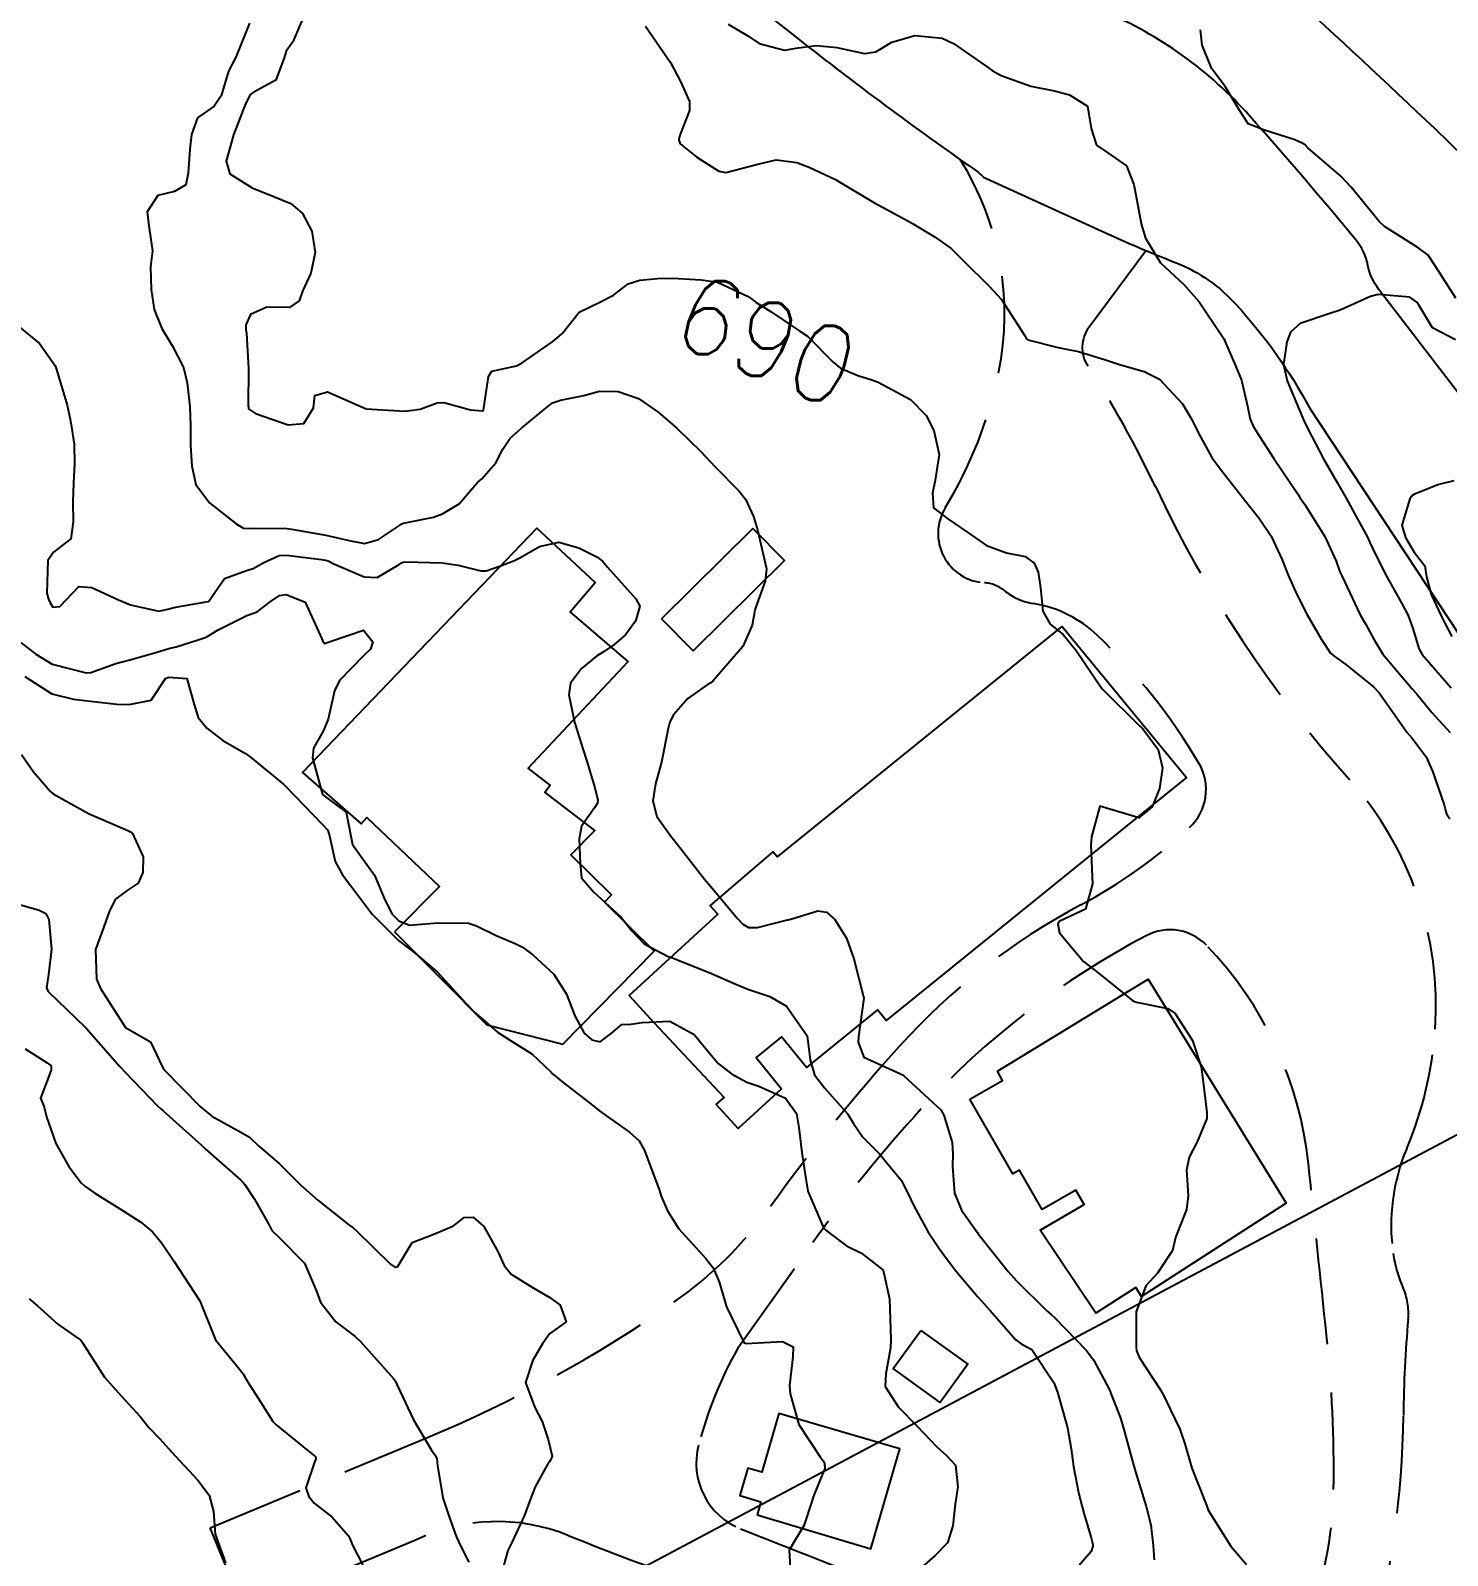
# Model space of a CAD drawing. Header units: metres. Extents: x 298520 to 308411, y 7433745 to 7450750.
# Drawn here: x 300933.3 to 301006.2, y 7443862.9 to 7443941.3 of the extents above; entities that cross this region are included whole.
import ezdxf
from ezdxf.enums import TextEntityAlignment as Align

# ---------------------------------------------------------------- set-up
doc = ezdxf.new("R2010")
doc.units = ezdxf.units.M
doc.header["$LTSCALE"] = 10
doc.linetypes.add('CONTINUO', pattern=[0])
doc.linetypes.add('DASHED', pattern=[0.75, 0.5, -0.25])
for name, color, linetype in [('Area Verde e Lazer', 94, 'Continuous'), ('Cotas', 45, 'Continuous'), ('Curvas de Nivel 1m', 11, 'Continuous'), ('Curvas de Nivel 5m', 15, 'Continuous'), ('Edificações', 30, 'Continuous'), ('TEXTO', 45, 'Continuous'), ('Vias Primárias', 230, 'Continuous'), ('Vias Secundárias', 230, 'DASHED')]:
    doc.layers.add(name, color=color, linetype=linetype)
doc.styles.add('Style-STANDARD', font='STANDARD.shx')

msp = doc.modelspace()

# ---------------------------------------------------------------- linework, layer by layer
at = {"layer": 'Area Verde e Lazer', "elevation": 683.981}
msp.add_lwpolyline([(301244.649, 7444005.746), (301236.077, 7444004.442, 0), (301223.445, 7444002.521, -0.079964), (301213.851, 7444002.604, 0.078577), (301189.512, 7444002.881, -0.017587), (301163.614, 7444000.014, 0.012035), (301150.001, 7443998.659, 0.378668), (301143.289, 7443991.061, -0.057498), (301138.13, 7443946.2, 0.342844), (301149.93, 7443920.553, 0.077568), (301153.355, 7443919.402, 0.010024), (301179.654, 7443915.445, 0.021064), (301218.066, 7443912.089, 0.035305), (301232.21, 7443912.451, 0.299651), (301239.104, 7443918.007, -0.016754)], format="xyb", dxfattribs=at)
at = {"layer": 'Curvas de Nivel 1m', "flags": 128}
for points, elevation in [([(300944.563, 7443941.715), (300943.847, 7443939.954), (300943.48, 7443939.241), (300943.094, 7443937.965), (300942.738, 7443937.439), (300941.881, 7443936.828), (300941.565, 7443935.982), (300941.479, 7443935.219), (300941.4, 7443933.983), (300941.289, 7443933.389), (300940.689, 7443933.049), (300939.842, 7443932.842), (300939.299, 7443932.004), (300939.383, 7443931.286), (300939.567, 7443930.001), (300939.469, 7443929.177), (300939.491, 7443928.001), (300939.65, 7443926.967), (300940.039, 7443925.996), (300940.594, 7443925.094), (300941.155, 7443923.984), (300941.346, 7443923.207), (300941.483, 7443921.981), (300941.519, 7443921.005), (300941.529, 7443919.98), (300941.588, 7443918.914), (300941.801, 7443917.977), (300942.499, 7443917.023), (300943.864, 7443915.949), (300944.253, 7443915.716), (300944.481, 7443915.704), (300944.69, 7443915.728), (300946.481, 7443915.707), (300946.719, 7443915.679), (300948.478, 7443915.361), (300949.676, 7443915.083), (300950.474, 7443914.929), (300951.198, 7443915.141), (300952.27, 7443915.852), (300952.393, 7443915.942), (300952.485, 7443915.978), (300954.032, 7443916.285), (300954.492, 7443916.453), (300955.337, 7443916.975), (300956.047, 7443917.805), (300956.264, 7443918.054), (300956.517, 7443918.258), (300957.239, 7443919.08), (300957.586, 7443919.789), (300957.976, 7443920.349), (300958.544, 7443920.861), (300959.631, 7443921.764), (300960.151, 7443922.164), (300960.561, 7443922.313), (300961.762, 7443922.541), (300962.569, 7443922.774), (300963.523, 7443922.761), (300964.563, 7443922.387), (300965.588, 7443921.69), (300966.545, 7443920.86), (300967.782, 7443919.668), (300968.521, 7443918.881), (300969.741, 7443917.641), (300970.072, 7443917.21), (300970.49, 7443916.324), (300970.69, 7443915.628), (300970.763, 7443915.345), (300971.156, 7443913.623), (300971.081, 7443912.996), (300970.586, 7443911.628), (300970.556, 7443911.505), (300970.424, 7443910.733), (300969.948, 7443909.637), (300968.395, 7443907.855), (300968.285, 7443907.77), (300968.104, 7443907.663), (300967.104, 7443906.951), (300966.37, 7443906.12), (300966.218, 7443905.829), (300966.163, 7443905.683), (300966.091, 7443905.415), (300965.748, 7443903.689), (300965.448, 7443902.571), (300965.314, 7443901.695), (300965.507, 7443900.894), (300966.294, 7443899.802), (300966.394, 7443899.679), (300966.76, 7443899.203), (300967.975, 7443897.663), (300968.268, 7443897.301), (300969.657, 7443895.639), (300969.946, 7443895.34), (300970.238, 7443895.178), (300970.687, 7443895.177), (300972.242, 7443895.563), (300972.277, 7443895.575), (300972.405, 7443895.608), (300973.807, 7443896.037), (300974.249, 7443895.968), (300974.679, 7443895.583), (300975.28, 7443894.621), (300975.657, 7443893.568), (300976.154, 7443891.6), (300976.166, 7443891.56), (300976.164, 7443891.532), (300975.891, 7443889.564), (300975.879, 7443889.273), (300976.162, 7443888.5), (300978.057, 7443887.638), (300978.153, 7443887.588), (300978.222, 7443887.539), (300980.127, 7443885.795), (300980.287, 7443885.518), (300980.704, 7443884.106), (300980.743, 7443883.51), (300980.723, 7443882.881), (300980.836, 7443881.509), (300981.195, 7443880.634), (300982, 7443879.491), (300982.023, 7443879.461), (300982.052, 7443879.419), (300983.589, 7443877.474), (300984.026, 7443877), (300985.581, 7443875.446), (300985.812, 7443875.254), (300985.999, 7443875.094), (300987.61, 7443873.424), (300987.976, 7443872.932), (300988.782, 7443871.412), (300989.36, 7443869.985), (300989.533, 7443869.404), (300989.919, 7443867.959), (300990.047, 7443867.531), (300990.078, 7443867.398), (300990.146, 7443867.16), (300990.69, 7443865.388), (300990.931, 7443864.442), (300991.06, 7443863.382), (300991.107, 7443862.633)], 691), ([(300964.931, 7443941.559), (300966.216, 7443939.686), (300966.758, 7443938.678), (300967.189, 7443937.676), (300967.195, 7443937.219), (300966.726, 7443936.022), (300966.644, 7443935.76), (300966.645, 7443935.681), (300966.721, 7443935.507), (300967.577, 7443934.809), (300968.707, 7443934.1), (300969.073, 7443934.021), (300970.711, 7443934.46), (300971.663, 7443934.671), (300972.712, 7443934.546), (300973.39, 7443934.28), (300974.704, 7443933.656), (300974.843, 7443933.579), (300976.687, 7443932.48), (300978.424, 7443931.542), (300978.672, 7443931.4), (300979.833, 7443930.691), (300980.659, 7443930.112), (300981.256, 7443929.504), (300982.633, 7443928.166), (300983.241, 7443927.484), (300984.431, 7443925.646), (300984.543, 7443925.471), (300984.602, 7443925.419), (300986.169, 7443925.017), (300986.598, 7443924.932), (300987.209, 7443924.821), (300988.593, 7443924.386), (300989.319, 7443924.138), (300990.587, 7443923.781), (300991.378, 7443923.382), (300992.564, 7443922.113), (300993.005, 7443921.365), (300993.484, 7443920.42), (300994.075, 7443919.355), (300994.524, 7443918.75), (300995.638, 7443917.333), (300996.017, 7443916.846), (300996.492, 7443916.252), (300997.124, 7443915.314), (300997.685, 7443914.094), (300998.002, 7443913.305), (300998.448, 7443912.302), (300998.96, 7443911.295), (300999.712, 7443909.995), (301000.181, 7443909.282), (301000.41, 7443909.099), (301000.964, 7443908.713), (301002.388, 7443907.562), (301002.687, 7443907.247), (301003.476, 7443906.135), (301004.104, 7443905.233), (301004.36, 7443904.925), (301005.092, 7443903.961), (301005.43, 7443903.214), (301006.032, 7443901.49), (301006.093, 7443901.203), (301006.137, 7443901.029), (301006.309, 7443900.772)], 689), ([(300969.179, 7443941.654), (300970.197, 7443941.049), (300970.783, 7443940.664), (300972.075, 7443940.322), (300972.781, 7443940.434), (300973.737, 7443940.55), (300974.782, 7443940.453), (300976.195, 7443940.15), (300976.78, 7443940.226), (300977.609, 7443940.728), (300978.788, 7443941.072), (300980.199, 7443940.931), (300980.784, 7443940.668), (300982.459, 7443939.493), (300982.77, 7443939.273), (300983.24, 7443939.011), (300984.758, 7443938.466), (300985.981, 7443938.225), (300986.752, 7443938.015), (300987.682, 7443937.431), (300987.867, 7443936.293), (300988.138, 7443935.426), (300988.719, 7443935.035), (300989.681, 7443934.374), (300990.05, 7443933.4), (300990.155, 7443932.866), (300990.443, 7443931.393), (300990.488, 7443931.21), (300990.666, 7443930.649), (300991.428, 7443929.382), (300992.636, 7443928.254), (300993.411, 7443927.362), (300994.605, 7443925.598), (300994.702, 7443925.446), (300994.741, 7443925.348), (300995.299, 7443924.048), (300995.592, 7443923.335), (300995.898, 7443921.995), (300996.044, 7443921.328), (300996.203, 7443920.978), (300996.544, 7443920.423), (300997.257, 7443919.313), (300998.505, 7443917.453), (300998.607, 7443917.299), (300998.849, 7443916.947), (300999.893, 7443915.286), (301000.47, 7443914.017), (301000.662, 7443913.475), (301000.752, 7443913.276), (301001.041, 7443912.685), (301001.706, 7443911.261), (301001.971, 7443910.799), (301002.42, 7443909.971), (301002.868, 7443909.245), (301004.386, 7443907.455), (301004.576, 7443907.227), (301005.399, 7443906.24), (301006.342, 7443905.2)], 688), ([(301006.628, 7443927.562), (301005.557, 7443929.216), (301005.209, 7443929.772), (301004.662, 7443930.158), (301002.952, 7443931.247), (301002.676, 7443931.509), (301001.239, 7443933.265), (301000.701, 7443933.836), (300999.017, 7443935.296), (300998.869, 7443935.443), (300998.725, 7443935.541), (300998.335, 7443935.696), (300996.732, 7443936.226), (300995.932, 7443936.529), (300995.424, 7443937.34), (300994.759, 7443938.45), (300994.068, 7443939.357), (300993.577, 7443940.57), (300993.492, 7443941.363)], 688), ([(301006.605, 7443925.41), (301005.42, 7443926.027), (301004.699, 7443927.229), (301004.625, 7443927.352), (301004.257, 7443927.606), (301002.63, 7443927.739), (301002.243, 7443927.639), (301001.39, 7443927.262), (301000.865, 7443927.023), (301000.619, 7443926.923), (301000.085, 7443926.745), (300998.612, 7443926.254), (300998.113, 7443925.8), (300997.932, 7443925.307), (300997.755, 7443924.145), (300997.954, 7443923.306), (300998.561, 7443921.825), (300998.792, 7443921.298), (300999.009, 7443920.834), (300999.81, 7443919.287), (301000.515, 7443918.08), (301000.978, 7443917.273), (301001.522, 7443916.293), (301002.073, 7443915.256), (301002.207, 7443914.981), (301002.474, 7443914.403), (301003.055, 7443913.244), (301003.867, 7443911.81), (301004.171, 7443911.233), (301004.426, 7443910.506), (301004.725, 7443909.534), (301004.899, 7443909.223), (301006.387, 7443907.505)], 687), ([(300932.7, 7443926.089), (300933.754, 7443925.233), (300934.583, 7443924.06), (300935.169, 7443922.054), (300935.353, 7443921.243), (300935.528, 7443920.05), (300935.547, 7443919.025), (300935.504, 7443918.05), (300935.463, 7443917.085), (300935.485, 7443916.05), (300935.359, 7443915.166), (300934.467, 7443914.481), (300934.173, 7443914.064), (300934.126, 7443912.376), (300934.213, 7443912.063), (300934.278, 7443911.908), (300934.429, 7443911.658), (300934.799, 7443911.687), (300935.132, 7443912.053), (300935.768, 7443912.722), (300936.442, 7443912.666), (300937.819, 7443912.026), (300938.43, 7443911.771), (300939.886, 7443911.457), (300940.429, 7443911.576), (300940.751, 7443911.665), (300942.433, 7443911.948), (300942.465, 7443911.97), (300943.27, 7443913.138), (300944.457, 7443913.562), (300944.743, 7443913.653), (300945.253, 7443913.932), (300946.083, 7443914.308), (300946.467, 7443914.338), (300948.253, 7443914.114), (300948.465, 7443914.08), (300948.605, 7443914.039), (300948.899, 7443913.893), (300950.453, 7443913.216), (300951.126, 7443913.19), (300952.264, 7443913.852), (300952.379, 7443913.935), (300952.464, 7443913.97), (300952.614, 7443913.997), (300954.464, 7443913.935), (300955.294, 7443913.812), (300956.459, 7443913.527), (300956.729, 7443913.527), (300957.475, 7443913.79), (300958.186, 7443914.062), (300958.467, 7443914.204), (300959.484, 7443914.775), (300960.475, 7443915.007), (300961.497, 7443914.716), (300962.468, 7443914.232), (300962.744, 7443914.004), (300962.977, 7443913.722), (300964.439, 7443912.092), (300964.643, 7443911.707), (300964.425, 7443910.94), (300963.896, 7443910.238), (300963.304, 7443909.721), (300962.772, 7443909.363), (300962.407, 7443909.129), (300961.643, 7443908.495), (300961.068, 7443907.743), (300960.982, 7443907.146), (300961.281, 7443905.741), (300961.713, 7443904.373), (300961.915, 7443903.734), (300962.322, 7443902.363), (300962.472, 7443901.728), (300962.467, 7443901.573), (300962.309, 7443901.332), (300961.641, 7443900.395), (300961.519, 7443899.738), (300961.572, 7443898.445), (300961.635, 7443897.736), (300962.262, 7443897.007), (300963.668, 7443895.716), (300964.236, 7443895.002), (300964.862, 7443894.334), (300966.092, 7443893.682), (300966.222, 7443893.643), (300966.275, 7443893.626), (300968.211, 7443892.866), (300969.582, 7443892.26), (300970.199, 7443892.002), (300971.33, 7443891.619), (300972.188, 7443891.132), (300973.242, 7443889.599), (300973.398, 7443888.361), (300973.632, 7443887.595), (300974.143, 7443886.929), (300975.343, 7443885.572), (300975.641, 7443885.09), (300976.111, 7443884.391), (300976.952, 7443883.552), (300978.082, 7443882.165), (300978.418, 7443881.537), (300978.743, 7443880.857), (300979.466, 7443879.526), (300980.044, 7443878.658), (300980.525, 7443878), (300980.9, 7443877.507), (300982.013, 7443876.185), (300982.646, 7443875.484), (300983.988, 7443873.949), (300984.267, 7443873.747), (300984.807, 7443873.458), (300985.957, 7443871.726), (300986.067, 7443871.439), (300986.131, 7443871.259), (300986.638, 7443869.433), (300986.828, 7443868.342), (300986.953, 7443867.434), (300987.215, 7443866.108), (300987.38, 7443865.428), (300987.484, 7443865.031), (300987.866, 7443863.763), (300987.946, 7443863.419), (300987.943, 7443863.338), (300987.859, 7443863.064), (300986.452, 7443861.441)], 692), ([(301006.517, 7443918.155), (301005.748, 7443917.977), (301004.507, 7443917.478), (301004.355, 7443917.381), (301004.259, 7443917.232), (301003.846, 7443915.88), (301004.039, 7443915.234), (301004.475, 7443914.485), (301005.023, 7443913.777), (301005.123, 7443913.22), (301005.349, 7443912.317), (301005.869, 7443911.208), (301006.055, 7443910.831), (301006.422, 7443910.145)], 686), ([(300932.449, 7443910.089), (300933.566, 7443909.234), (300934.399, 7443908.717), (300936.16, 7443908.277), (300936.396, 7443908.303), (300937.677, 7443908.751), (300938.402, 7443908.939), (300939.733, 7443909.326), (300940.408, 7443909.525), (300940.781, 7443909.614), (300941.916, 7443909.975), (300942.283, 7443910.103), (300942.415, 7443910.162), (300942.941, 7443910.485), (300944.426, 7443911.22), (300944.949, 7443911.414), (300945.617, 7443911.928), (300946.102, 7443912.26), (300946.439, 7443912.315), (300947.413, 7443911.91), (300948.282, 7443910.033), (300948.323, 7443909.901), (300948.412, 7443909.782), (300948.703, 7443909.896), (300950.419, 7443910.479), (300950.895, 7443909.865), (300950.786, 7443909.489), (300950.406, 7443909.131), (300949.189, 7443907.888), (300948.93, 7443907.347), (300948.611, 7443905.896), (300948.357, 7443905.311), (300947.846, 7443904.407), (300947.798, 7443903.905), (300948.315, 7443902.025), (300948.473, 7443901.898), (300949.529, 7443901.105), (300949.775, 7443899.878), (300949.861, 7443899.448), (300950.283, 7443898.844), (300950.988, 7443897.863), (300951.513, 7443896.599), (300951.901, 7443895.853), (300952.24, 7443895.511), (300952.781, 7443895.301), (300954.239, 7443895.414), (300955.825, 7443895.393), (300956.238, 7443895.265), (300957.254, 7443894.768), (300958.229, 7443894.356), (300958.609, 7443894.157), (300959.143, 7443893.766), (300960.208, 7443892.765), (300960.87, 7443891.743), (300961.297, 7443890.624), (300961.771, 7443889.734), (300962.17, 7443889.4), (300962.6, 7443889.294), (300963.168, 7443889.72), (300963.708, 7443890.184), (300964.178, 7443890.208), (300964.754, 7443890.277), (300966.18, 7443890.354), (300967.433, 7443889.667), (300968.164, 7443888.798), (300968.674, 7443888.169), (300969.355, 7443887.642), (300970.147, 7443887.215), (300970.762, 7443887.005), (300972.135, 7443886.395), (300972.708, 7443885.604), (300972.828, 7443884.891), (300972.974, 7443883.601), (300973.127, 7443882.559), (300973.282, 7443881.598), (300974.055, 7443879.799), (300974.141, 7443879.676), (300974.221, 7443879.587), (300975.266, 7443878.792), (300976.041, 7443878.413), (300977.154, 7443877.549), (300977.487, 7443876.069), (300977.509, 7443875.545), (300977.56, 7443873.971), (300977.536, 7443873.544), (300977.299, 7443872.21), (300977.271, 7443871.547), (300977.942, 7443870.497), (300978.896, 7443869.53), (300979.922, 7443868.45), (300980.416, 7443868.011), (300980.888, 7443867.505), (300981.003, 7443866.397), (300980.873, 7443865.505), (300980.749, 7443864.384), (300980.465, 7443863.511), (300979.857, 7443862.879), (300979.13, 7443862.247)], 693), ([(300932.998, 7443908.081), (300934.38, 7443907.199), (300935.503, 7443906.922), (300936.375, 7443906.823), (300937.725, 7443906.674), (300938.372, 7443906.649), (300939.499, 7443906.88), (300940.239, 7443907.992), (300940.394, 7443908.049), (300941.336, 7443907.981), (300941.708, 7443906.641), (300941.92, 7443905.974), (300942.358, 7443905.429), (300943.191, 7443904.797), (300944.345, 7443904.123), (300944.606, 7443903.937), (300946.322, 7443902.535), (300946.919, 7443901.914), (300948.299, 7443900.49), (300948.583, 7443900.183), (300948.671, 7443899.894), (300948.96, 7443898.57), (300949.347, 7443897.884), (300950.255, 7443896.69), (300950.87, 7443895.864), (300952.229, 7443894.501), (300953.103, 7443893.841), (300954.209, 7443892.901), (300955.208, 7443891.815), (300955.669, 7443891.289), (300956.183, 7443890.769), (300957.316, 7443889.789), (300958.167, 7443889.236), (300959.077, 7443888.681), (300960.057, 7443887.751), (300960.151, 7443887.645), (300960.696, 7443887.193), (300962.128, 7443886.08), (300962.575, 7443885.725), (300964.112, 7443884.635), (300964.609, 7443884.203), (300964.875, 7443883.698), (300965.365, 7443882.409), (300965.627, 7443881.687), (300965.741, 7443881.357), (300966.062, 7443880.593), (300966.651, 7443879.674), (300968.038, 7443878.141), (300968.416, 7443877.656), (300968.726, 7443876.949), (300969.102, 7443875.649), (300969.985, 7443873.817), (300970.107, 7443873.761), (300971.985, 7443873.866), (300972.529, 7443873.605), (300972.507, 7443873.075), (300972.347, 7443871.606), (300972.376, 7443871.186), (300972.819, 7443869.601), (300973.916, 7443867.931), (300974.065, 7443867.738), (300974.143, 7443867.587), (300974.164, 7443867.332), (300973.9, 7443866.721), (300973.571, 7443865.91), (300973.47, 7443865.594), (300973.081, 7443864.388), (300972.599, 7443863.603), (300972.323, 7443863.14), (300972.403, 7443861.604)], 694), ([(300932.249, 7443896.496), (300933.731, 7443896.068), (300934.081, 7443895.902), (300934.238, 7443895.581), (300934.371, 7443894.059), (300934.21, 7443892.763), (300934.115, 7443892.061), (300934.2, 7443891.885), (300936.101, 7443890.041), (300936.172, 7443889.969), (300937.889, 7443888.023), (300938.149, 7443887.739), (300939.824, 7443885.994), (300939.983, 7443885.853), (300940.12, 7443885.744), (300942.081, 7443883.97), (300942.103, 7443883.949), (300942.283, 7443883.786), (300944.085, 7443882.188), (300944.211, 7443882.075), (300944.319, 7443881.946), (300944.809, 7443881.201), (300945.527, 7443879.928), (300945.712, 7443879.588), (300946.046, 7443879.249), (300947.379, 7443877.907), (300948.011, 7443876.458), (300948.204, 7443875.897), (300948.996, 7443874.888), (300949.985, 7443874.126), (300950.269, 7443873.867), (300951.964, 7443871.964), (300952.052, 7443871.849), (300952.143, 7443871.665), (300953.001, 7443869.839), (300953.917, 7443868.285), (300954.107, 7443868.02), (300954.194, 7443867.826), (300954.238, 7443867.495), (300954.502, 7443865.821), (300954.849, 7443864.791), (300955.199, 7443863.81), (300955.412, 7443863.36), (300955.85, 7443862.508)], 696), ([(300933.011, 7443888.927), (300934.154, 7443888.202), (300934.345, 7443888.058), (300934.358, 7443887.85), (300934.141, 7443887.283), (300933.802, 7443886.391), (300933.936, 7443886.063), (300933.99, 7443885.93), (300934.117, 7443885.428), (300934.584, 7443884.055), (300935.266, 7443882.873), (300935.887, 7443882.042), (300936.08, 7443881.859), (300936.605, 7443881.504), (300938.061, 7443880.592), (300938.96, 7443880.006), (300939.559, 7443879.508), (300940.042, 7443878.927), (300940.685, 7443877.983), (300942.003, 7443875.97), (300942.812, 7443873.962), (300943.969, 7443872.541), (300944.222, 7443872.203), (300944.365, 7443871.944), (300945.114, 7443870.764), (300945.646, 7443869.924), (300945.762, 7443869.753), (300945.929, 7443869.576), (300947.573, 7443868.246), (300947.914, 7443867.966), (300947.948, 7443867.934), (300947.968, 7443867.899), (300947.976, 7443867.835), (300947.909, 7443867.661), (300947.457, 7443866.336), (300947.606, 7443865.903), (300947.879, 7443865.556), (300948.815, 7443864.829), (300949.642, 7443863.873), (300949.72, 7443863.73), (300949.858, 7443863.383), (300950.637, 7443861.862)], 697), ([(300933.222, 7443876.072), (300933.645, 7443875.711), (300933.996, 7443875.392), (300934.699, 7443874.768), (300935.732, 7443874.044), (300935.876, 7443873.935), (300935.98, 7443873.788), (300937.093, 7443872.029), (300937.949, 7443871.068), (300938.928, 7443870.005), (300939.383, 7443869.453), (300939.922, 7443868.872), (300940.739, 7443867.982), (300941.894, 7443866.737), (300942.473, 7443865.964), (300942.709, 7443865.127), (300942.79, 7443863.961), (300943.314, 7443862.49)], 698)]:
    msp.add_lwpolyline(points, dxfattribs=dict(at, elevation=elevation))
at = {"layer": 'Curvas de Nivel 5m', "flags": 128}
for points, elevation in [([(300947.282, 7443941.913), (300946.781, 7443940.75), (300946.44, 7443940.259), (300946.346, 7443939.924), (300945.906, 7443938.778), (300944.746, 7443938.148), (300944.624, 7443938.062), (300944.552, 7443937.943), (300944.354, 7443937.561), (300943.736, 7443935.955), (300943.352, 7443934.603), (300943.544, 7443933.957), (300944.692, 7443933.228), (300945.837, 7443932.777), (300946.68, 7443932.42), (300947.277, 7443931.911), (300947.768, 7443931.007), (300947.932, 7443929.901), (300947.707, 7443928.839), (300947.286, 7443927.913), (300947.111, 7443927.422), (300946.614, 7443927.069), (300945.454, 7443927.098), (300944.615, 7443926.713), (300944.37, 7443926.18), (300944.374, 7443925.943), (300944.406, 7443925.748), (300944.497, 7443923.941), (300944.495, 7443921.999), (300944.498, 7443921.941), (300944.511, 7443921.899), (300944.552, 7443921.824), (300944.872, 7443921.614), (300946.544, 7443921.036), (300947.353, 7443921.104), (300947.855, 7443921.907), (300947.921, 7443922.548), (300948.565, 7443922.732), (300950.553, 7443921.87), (300952.552, 7443921.739), (300953.337, 7443921.838), (300954.205, 7443922.178), (300954.558, 7443922.188), (300955.934, 7443921.806), (300956.552, 7443921.755), (300956.582, 7443921.771), (300956.598, 7443921.8), (300956.851, 7443923.525), (300957.017, 7443923.796), (300958.287, 7443924.082), (300958.587, 7443924.223), (300960.163, 7443925.321), (300960.602, 7443925.707), (300960.629, 7443925.723), (300960.656, 7443925.749), (300961.515, 7443926.84), (300962.619, 7443927.366), (300963.277, 7443927.72), (300964.041, 7443928.3), (300964.635, 7443928.475), (300965.739, 7443928.587), (300966.636, 7443928.574), (300967.799, 7443928.505), (300968.634, 7443928.379), (300970.219, 7443927.636), (300970.455, 7443927.467), (300970.62, 7443927.34), (300971.39, 7443926.847), (300972.607, 7443926.028), (300972.864, 7443925.864), (300973.261, 7443925.603), (300974.59, 7443924.257), (300974.961, 7443923.958), (300975.856, 7443923.571), (300976.58, 7443923.354), (300976.907, 7443923.228), (300978.565, 7443922.34), (300979.366, 7443921.528), (300979.765, 7443920.742), (300980.048, 7443919.517), (300979.844, 7443918.189), (300979.694, 7443917.522), (300979.752, 7443916.777), (300980.49, 7443916.204), (300981.509, 7443915.5), (300982.476, 7443914.834), (300983.501, 7443914.451), (300984.471, 7443914.268), (300984.922, 7443913.918), (300985.136, 7443913.46), (300985.252, 7443912.657), (300985.371, 7443911.456), (300985.755, 7443910.778), (300986.421, 7443910.247), (300987.082, 7443909.433), (300988.384, 7443907.515), (300988.461, 7443907.419), (300990.364, 7443905.541), (300990.44, 7443905.475), (300990.521, 7443905.398), (300991.306, 7443904.339), (300991.541, 7443903.382), (300991.386, 7443902.326), (300991.005, 7443901.39), (300990.307, 7443900.811), (300988.313, 7443901.42), (300987.874, 7443899.847), (300987.843, 7443899.424), (300987.915, 7443897.785), (300987.937, 7443897.423), (300987.569, 7443896.111), (300986.244, 7443895.501), (300986.209, 7443895.475), (300986.188, 7443895.441), (300986.14, 7443895.339), (300986.237, 7443894.893), (300987.472, 7443893.428), (300988.214, 7443892.834), (300990.008, 7443891.402), (300990.192, 7443891.329), (300991.815, 7443891.001), (300992.187, 7443890.75), (300993.073, 7443889.361), (300993.518, 7443887.998), (300993.601, 7443887.356), (300993.817, 7443885.663), (300993.806, 7443885.353), (300993.318, 7443884.151), (300992.901, 7443883.362), (300992.766, 7443882.69), (300992.852, 7443881.362), (300992.759, 7443880.67), (300992.252, 7443879.368), (300992.206, 7443879.214), (300992.045, 7443878.558), (300991.276, 7443877.381), (300990.678, 7443876.736), (300990.171, 7443875.397), (300990.181, 7443873.593), (300990.191, 7443873.397), (300990.342, 7443873.03), (300991.425, 7443871.378), (300991.616, 7443871.042), (300991.943, 7443870.359), (300992.428, 7443869.365), (300992.69, 7443868.598), (300993.043, 7443867.359), (300993.792, 7443865.443), (300993.825, 7443865.351), (300993.881, 7443865.2), (300995.042, 7443863.338), (300995.849, 7443862.388)], 690), ([(300932.83, 7443904.083), (300933.445, 7443903.184), (300934.315, 7443902.172), (300934.457, 7443902.059), (300936.303, 7443901.025), (300938.029, 7443900.29), (300938.294, 7443900.172), (300938.397, 7443900.122), (300938.539, 7443900.016), (300939.079, 7443898.806), (300939.067, 7443898.008), (300938.825, 7443897.451), (300938.259, 7443897.078), (300937.654, 7443896.624), (300937.348, 7443896.029), (300937.056, 7443895.21), (300936.638, 7443894.036), (300936.685, 7443892.512), (300936.889, 7443892.033), (300938.173, 7443890.02), (300939.458, 7443889.293), (300940.077, 7443887.991), (300940.151, 7443887.865), (300942.022, 7443885.971), (300942.122, 7443885.878), (300942.625, 7443885.458), (300944.11, 7443884.649), (300944.557, 7443884.393), (300945.012, 7443883.936), (300945.608, 7443883.437), (300946.094, 7443883.007), (300947.197, 7443881.909), (300948.072, 7443881.141), (300949.675, 7443879.876), (300949.898, 7443879.719), (300950.05, 7443879.588), (300951.809, 7443877.852), (300952.031, 7443877.699), (300952.166, 7443877.713), (300952.252, 7443877.848), (300952.922, 7443878.963), (300954.049, 7443879.391), (300955.059, 7443879.815), (300955.61, 7443880.256), (300956.06, 7443880.275), (300956.618, 7443879.794), (300957.33, 7443878.497), (300957.66, 7443877.784), (300958.026, 7443877.328), (300959.151, 7443876.628), (300960.009, 7443876.128), (300960.533, 7443875.745), (300960.857, 7443874.879), (300959.988, 7443874.26), (300959.628, 7443873.755), (300959.131, 7443872.919), (300958.749, 7443871.768), (300959.243, 7443870.468), (300959.607, 7443869.763), (300959.924, 7443868.835), (300960.125, 7443867.967), (300960.043, 7443867.758), (300959.99, 7443867.68), (300959.91, 7443867.569), (300959.26, 7443866.398), (300959.02, 7443865.769), (300958.708, 7443864.938), (300958.176, 7443863.777), (300958.071, 7443863.568), (300957.856, 7443863.115), (300957.559, 7443862.07)], 695)]:
    msp.add_lwpolyline(points, dxfattribs=dict(at, elevation=elevation))
at = {"layer": 'Edificações'}
for points in [[(300952.014, 7443894.949), (300956.774, 7443890.167), (300960.681, 7443889.168), (300965.384, 7443893.955), (300962.819, 7443896.474), (300963.19, 7443896.852), (300961.096, 7443898.909), (300962.322, 7443900.157), (300959.759, 7443902.143), (300960.029, 7443902.491), (300958.891, 7443903.372), (300964.046, 7443908.86), (300961.06, 7443911.425), (300962.344, 7443912.92), (300959.34, 7443915.717), (300947.286, 7443903.157), (300950.305, 7443900.509), (300950.595, 7443900.84), (300954.332, 7443897.283)], [(300965.758, 7443911.049), (300970.446, 7443915.701), (300972.077, 7443914.057), (300967.389, 7443909.405)], [(300964.095, 7443891.673), (300968.651, 7443895.859), (300968.254, 7443896.291), (300971.495, 7443899.071), (300971.723, 7443898.805), (300986.372, 7443910.656), (300992.763, 7443902.9), (300977.312, 7443890.391), (300976.87, 7443890.936), (300973.212, 7443887.974), (300971.936, 7443889.55), (300970.626, 7443888.489), (300971.931, 7443886.877), (300969.693, 7443884.832), (300968.569, 7443886.062), (300968.974, 7443886.432), (300965.383, 7443890.271)], [(300981.614, 7443886.343), (300983.305, 7443887.301), (300983.036, 7443887.777), (300990.787, 7443892.518), (300997.9, 7443880.981), (300990.452, 7443876.183), (300990.153, 7443876.647), (300988.108, 7443875.33), (300985.243, 7443879.608), (300987.502, 7443880.917), (300987.071, 7443881.66), (300985.348, 7443880.661), (300984.177, 7443882.69), (300983.833, 7443882.491)], [(300979.1, 7443874.443), (300981.515, 7443872.7), (300980.097, 7443870.734), (300977.682, 7443872.476)], [(300970.675, 7443864.955), (300976.521, 7443863.202), (300978.017, 7443868.351), (300971.794, 7443870.159), (300970.918, 7443867.144), (300970.195, 7443867.354), (300969.785, 7443865.941), (300970.87, 7443865.625)]]:
    msp.add_lwpolyline(points, close=True, dxfattribs=at)
at = {"layer": 'TEXTO', "linetype": 'CONTINUO'}
msp.add_polyline3d([(300853.848, 7443803.256, 0), (301060.198, 7443912.976, 0)], dxfattribs=at)
at = {"layer": 'Vias Primárias'}
for points in [[(301103.484, 7443772.277, 0.007973), (301097.173, 7443791.161, 0.010231), (301087.328, 7443817.399, 0.014158), (301069.057, 7443859.7, 0.027763), (301057.831, 7443880.668, -0.005118), (301052.495, 7443889.634, 0.040532), (301040.727, 7443906.558), (301031.323, 7443917.985), (301018.189, 7443932.605, 0.023261), (301010.089, 7443941.062, 0.022137), (300978.541, 7443968.523, 0.005984)], [(300974.432, 7443963.358, -0.022137), (301005.54, 7443936.281, -0.023361), (301013.246, 7443928.231), (301026.317, 7443913.68), (301035.631, 7443902.364, -0.040532), (301046.79, 7443886.317, 0.005118), (301052.195, 7443877.234, -0.027763), (301063.075, 7443856.912, -0.014158), (301081.197, 7443814.955, -0.010231), (301090.947, 7443788.969, -0.007973), (301097.192, 7443770.285, -0.026523), (301102.968, 7443747.996, -0.035496), (301107.161, 7443726.766, -0.01994), (301108.522, 7443710.633, -0.031586), (301108.213, 7443694.223, -0.011983), (301107.053, 7443683.322, -0.008759), (301105.475, 7443672.693, -0.013804), (301102.654, 7443658.229, -0.031521), (301099.761, 7443648.289), (301096.356, 7443638.848), (301091.926, 7443628.596)], [(300952.571, 7443956.755, -0.001208), (300972.769, 7443940.914, 0.014766), (300981.86, 7443934.174, -0.041701), (300982.324, 7443933.79), (300987.962, 7443931.203, 0.013305), (300992.239, 7443929.377, -0.117996), (300995.351, 7443927.193, -0.062611), (300999.103, 7443921.906), (301007.353, 7443909.414), (301017.904, 7443894.293, -0.009256), (301023.989, 7443885.219, -0.040253), (301029.347, 7443875.217, 0.01198), (301035.358, 7443862.19), (301038.58, 7443855.569, 0.009668), (301043.621, 7443846.151), (301048.915, 7443835.508), (301054.884, 7443822.746, -0.039781), (301058.923, 7443811.948, 0.005846), (301062.535, 7443799.847, 0.001026), (301067.833, 7443782.951), (301070.414, 7443774.663), (301072.958, 7443766.923), (301076.018, 7443757.625), (301078.604, 7443749.95)], [(301081.887, 7443942.811, -0.091936), (301079.536, 7443936.934, -0.068812), (301072.449, 7443928.543, 0.09943), (301068.683, 7443923.49, -0.107561), (301066.17, 7443920.229, -0.012124), (301058.723, 7443914.26, -0.016554), (301051.181, 7443908.896, -0.000572), (301033.731, 7443897.362, -0.038094), (301030.265, 7443895.437, -0.340708), (301024.887, 7443896.675), (301023.625, 7443898.21), (301009.238, 7443919.44), (301002.653, 7443928.026, -0.115319), (301002.102, 7443929.244, 0.125086), (301001.469, 7443930.574, 0.008093), (300996.011, 7443936.938, 0.112747), (300988.503, 7443942.31, 0.004971)]]:
    msp.add_lwpolyline(points, format="xyb", dxfattribs=at)
at = {"layer": 'Vias Secundárias'}
for points in [[(300968.159, 7443861.215, -0.0144), (300960.945, 7443863.895, 0.212296), (300953.061, 7443863.628), (300944.308, 7443859.994), (300942.527, 7443864.283), (300953.636, 7443868.895, 0.054133), (300966.397, 7443875.894, 0.085553), (300971.367, 7443880.815, -0.028794), (300977.991, 7443889.055, -0.086929), (300987.325, 7443896.338, 0.064472), (300992.92, 7443900.315, 0.352821), (300993.405, 7443903.622, 0.068807), (300988.195, 7443910.198, 0.151575), (300984.896, 7443911.842, -0.130205), (300983.382, 7443912.519, 0.155857), (300982.373, 7443912.911, -0.564802), (300980.355, 7443916.773, 0.085869), (300983.094, 7443923.721, 0.193327), (300981.123, 7443934.69, 24.541063)], [(300990.686, 7443930.009), (300987.753, 7443926.073, 0.314801), (300987.692, 7443924.057, -0.034376), (300991.166, 7443917.858, 0.07171), (301001.168, 7443902.767, -0.201828), (301005.563, 7443889.943, -0.083048), (301004.102, 7443883.81, 0.136294), (301003.401, 7443878.393, 0.069635), (301003.898, 7443876.673, -0.128342), (301004.174, 7443875.02, 0.020229), (301003.927, 7443870.068, -0.066439), (301002.157, 7443857.686, -0.009902)]]:
    msp.add_lwpolyline(points, format="xyb", dxfattribs=at)
msp.add_lwpolyline([(300969.702, 7443873.562), (300973.547, 7443878.959, -0.030798), (300979.122, 7443885.846, -0.086899), (300990.723, 7443894.761, -0.332685), (300993.789, 7443894.265, -0.167175), (300999.04, 7443883.017, -0.000003), (300999.974, 7443874.198, -0.029934), (301000.337, 7443866.252, -0.088773), (300999.016, 7443859.435, -0.412063), (300993.612, 7443857.017, 0.043703), (300983.199, 7443859.94, -0.046916), (300974.01, 7443862.584, -0.001292), (300969.826, 7443864.238, -0.379577), (300967.66, 7443868.542, -0.063528)], format="xyb", close=True, dxfattribs=at)

# ---------------------------------------------------------------- texts
at = {"layer": 'Cotas', "style": 'Style-STANDARD'}
msp.add_text('690', height=4, rotation=337.79804, dxfattribs=at).set_placement((300971.149, 7443925.407, 690), align=Align.MIDDLE_CENTER)

doc.saveas('drawing.dxf')
